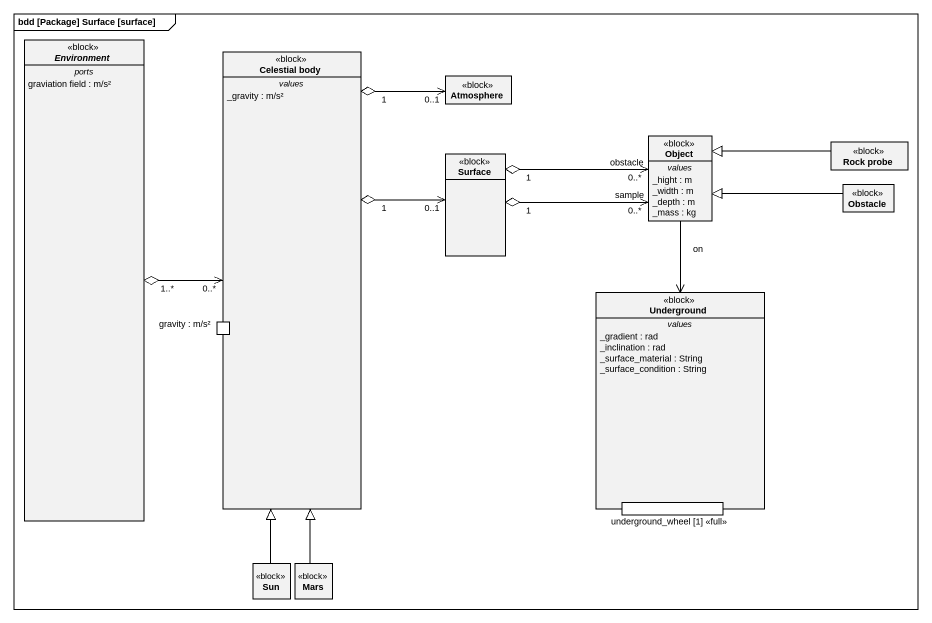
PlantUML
@startuml
mainframe bdd [Package] Surface [surface]
hide circle
hide empty members
abstract class Environment <<block>> {
  -- ports --
  graviation field : m/s²
}
class "Celestial body" as Celestial_body <<block>> {
  -- values --
  _gravity : m/s²
  -- ports --
  gravity : m/s²
}
class Atmosphere <<block>>
class "Object" as Object_ <<block>> {
  -- values --
  _hight : m
  _width : m
  _depth : m
  _mass : kg
}
class Surface <<block>>
class "Rock probe" as Rock_probe <<block>>
class Obstacle <<block>>
class Underground <<block>> {
  -- values --
  _gradient : rad
  _inclination : rad
  _surface_material : String
  _surface_condition : String
  -- ports --
  underground_wheel [1] <<full>>
}
class Sun <<block>>
class Mars <<block>>
Environment "1..*" o-right-> "0..*" Celestial_body
Celestial_body "1" o-up-> "0..1" Atmosphere
Celestial_body "1" o-right-> "0..1" Surface
Object_ --> Underground : on
Surface "1" o-right-> "obstacle\n0..*" Object_
Surface "1" o-right-> "sample\n0..*" Object_
Rock_probe -left-|> Object_
Obstacle -left-|> Object_
Sun -up-|> Celestial_body
Mars -up-|> Celestial_body
@enduml
